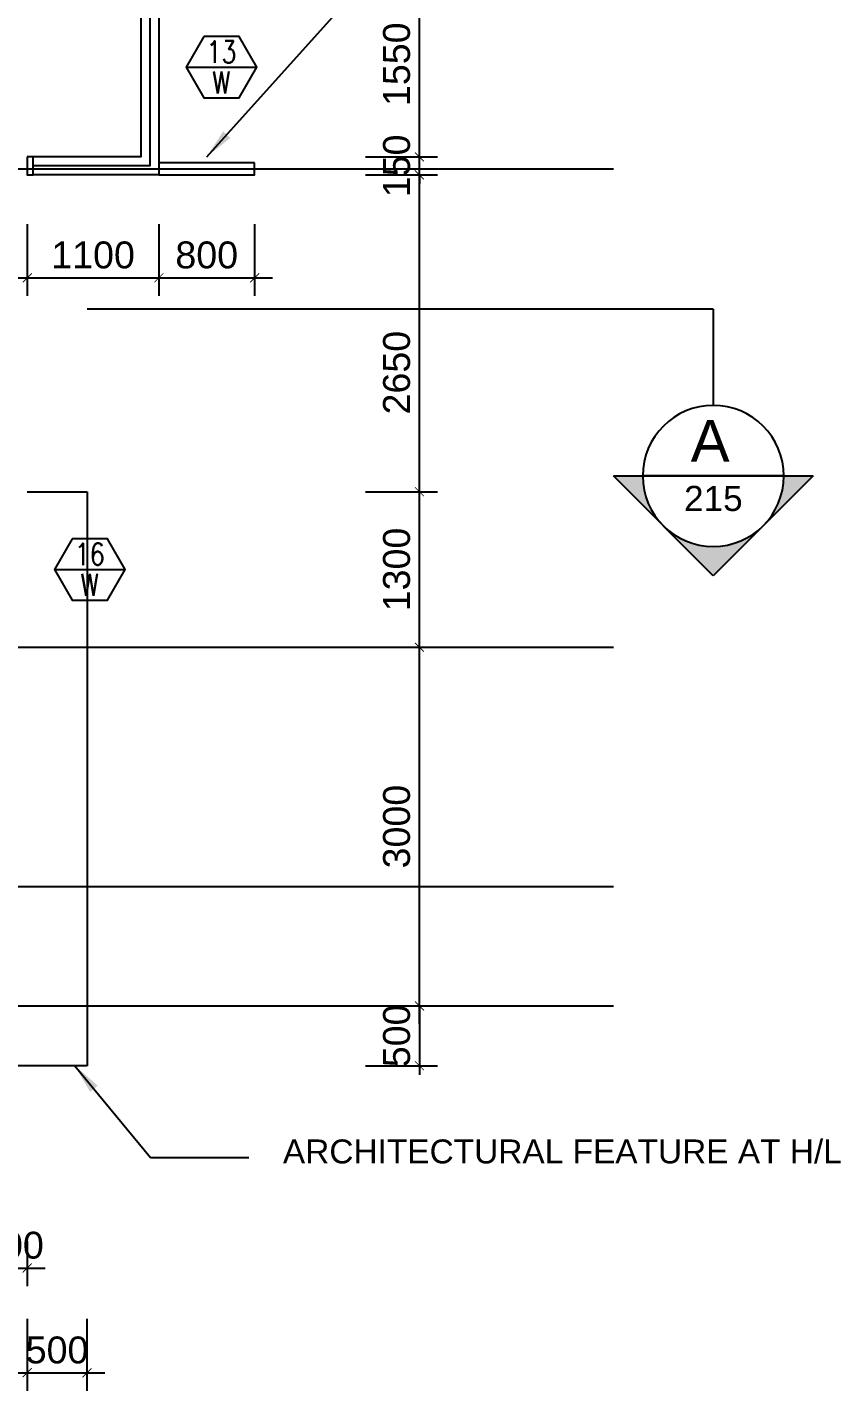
# Model space of a CAD drawing. Header units: millimetres. Extents: x -1214 to 71105, y 7230 to 56309.
# Drawn here: x 64100 to 70900, y 16783 to 28184 of the extents above; entities that cross this region are included whole.
import ezdxf
from ezdxf.enums import TextEntityAlignment as Align

# ---------------------------------------------------------------- set-up
doc = ezdxf.new("R2010")
doc.units = ezdxf.units.MM
doc.header["$MEASUREMENT"] = 0
doc.linetypes.add('CENTERX2', pattern=[101.6, 63.5, -12.7, 12.7, -12.7])
doc.layers.get('0').update_dxf_attribs({"color": 8})
doc.layers.get('Defpoints').update_dxf_attribs({"color": 8})
for name, color, linetype in [('Architectural Features', 8, 'Continuous'), ('arrow', 8, 'Continuous'), ('GBP Dim', 8, 'Continuous'), ('GBP Text 200', 8, 'Continuous'), ('GBP_MARKS', 8, 'Continuous'), ('grid', 8, 'CENTERX2'), ('RCP_text', 8, 'Continuous'), ('WALL-NEW', 8, 'Continuous'), ('WINDOW', 8, 'Continuous'), ('Window Mark', 8, 'Continuous')]:
    doc.layers.add(name, color=color, linetype=linetype)
doc.styles.add('BH', font='arial.ttf')
doc.styles.add('ROMANS', font='romans.shx')
doc.dimstyles.new('200 GBP', dxfattribs={"dimscale": 1.5, "dimtxt": 150, "dimasz": 50, "dimexe": 100, "dimexo": 50, "dimgap": 50, "dimtad": 1, "dimdec": 0, "dimzin": 0, "dimdsep": 46, "dimtxsty": 'BH', "dimblk": 'ARCHTICK', "dimcen": 0.09, "dimdle": 100, "dimclrd": 9, "dimclre": 9, "dimclrt": 1, "dimadec": 0, "dimazin": 0, "dimtfac": 1, "dimtdec": 0, "dimtix": 1, "dimtmove": 2, "dimatfit": 3, "dimldrblk": 'ARCHTICK', "dimfxl": 300, "dimfxlon": 1, "dimtolj": 1, "dimtzin": 0, "dimarcsym": 0})
doc.dimstyles.get("Standard").update_dxf_attribs({"dimtxt": 0.18, "dimasz": 0.18, "dimexe": 0.18, "dimexo": 0.0625, "dimgap": 0.09, "dimtad": 0, "dimtih": 1, "dimtoh": 1, "dimdec": 4, "dimzin": 0, "dimdsep": 46, "dimtxsty": 'Standard', "dimcen": 0.09, "dimadec": 0, "dimazin": 0, "dimtfac": 1, "dimtdec": 4, "dimtofl": 0, "dimtmove": 0, "dimatfit": 3, "dimfxl": 1, "dimtolj": 1, "dimtzin": 0, "dimarcsym": 0})

# ---------------------------------------------------------------- blocks, each defined once
blk = doc.blocks.new('A$C65CE4B9A')
at = {"layer": 'grid', "ltscale": 200}
for p, q in [((-66500, -8450), (0, -8450)), ((-66500, -12450), (0, -12450)), ((-66500, -14450), (0, -14450)), ((-66500, -15450), (0, -15450))]:
    blk.add_line(p, q, dxfattribs=at)
blk = doc.blocks.new('_ArchTick')
at = {"color": 0, "const_width": 0.1}
blk.add_lwpolyline([(0.5, 0.5), (-0.5, -0.5)], dxfattribs=at)
blk = doc.blocks.new('*D21')
at = {"layer": 'Defpoints', "color": 0, "transparency": 16777216}
for p in [(64599, 23000), (67378, 23000), (64599, 20000)]:
    blk.add_point(p, dxfattribs=at)
at = {"layer": 'GBP Dim', "color": 9, "lineweight": -2, "transparency": 16777216}
for p, q in [((67378, 19850), (67378, 23150)), ((66928, 23000), (67528, 23000)), ((66928, 20000), (67528, 20000))]:
    blk.add_line(p, q, dxfattribs=at)
at = {"layer": 'GBP Dim', "color": 9, "lineweight": -2, "transparency": 16777216, "xscale": 75, "yscale": 75, "zscale": 75}
for p, rotation in [((67378, 23000), 90), ((67378, 20000), 270)]:
    blk.add_blockref('_ArchTick', p, dxfattribs=dict(at, rotation=rotation))
at = {"layer": 'GBP Dim', "transparency": 16777216, "insert": (67188, 21500), "char_height": 225, "attachment_point": 5, "rotation": 90, "style": 'BH'}
blk.add_mtext('\\A1;3000', dxfattribs=at)
blk = doc.blocks.new('*D22')
at = {"layer": 'Defpoints', "color": 0, "transparency": 16777216}
for p in [(64600, 24300), (67378, 24300), (64599, 23000)]:
    blk.add_point(p, dxfattribs=at)
at = {"layer": 'GBP Dim', "color": 9, "lineweight": -2, "transparency": 16777216}
for p, q in [((67378, 22850), (67378, 24450)), ((66928, 24300), (67528, 24300)), ((66928, 23000), (67528, 23000))]:
    blk.add_line(p, q, dxfattribs=at)
at = {"layer": 'GBP Dim', "color": 9, "lineweight": -2, "transparency": 16777216, "xscale": 75, "yscale": 75, "zscale": 75}
for p, rotation in [((67378, 24300), 90), ((67378, 23000), 270)]:
    blk.add_blockref('_ArchTick', p, dxfattribs=dict(at, rotation=rotation))
at = {"layer": 'GBP Dim', "transparency": 16777216, "insert": (67188, 23650), "char_height": 225, "attachment_point": 5, "rotation": 90, "style": 'BH'}
blk.add_mtext('\\A1;1300', dxfattribs=at)
blk = doc.blocks.new('*D23')
at = {"layer": 'Defpoints', "color": 0, "transparency": 16777216}
for p in [(64600, 26950), (67378, 26950), (64600, 24300)]:
    blk.add_point(p, dxfattribs=at)
at = {"layer": 'GBP Dim', "color": 9, "lineweight": -2, "transparency": 16777216}
for p, q in [((67378, 24150), (67378, 27100)), ((66928, 26950), (67528, 26950)), ((66928, 24300), (67528, 24300))]:
    blk.add_line(p, q, dxfattribs=at)
at = {"layer": 'GBP Dim', "color": 9, "lineweight": -2, "transparency": 16777216, "xscale": 75, "yscale": 75, "zscale": 75}
for p, rotation in [((67378, 26950), 90), ((67378, 24300), 270)]:
    blk.add_blockref('_ArchTick', p, dxfattribs=dict(at, rotation=rotation))
at = {"layer": 'GBP Dim', "transparency": 16777216, "insert": (67188, 25296), "char_height": 225, "attachment_point": 5, "rotation": 90, "style": 'BH'}
blk.add_mtext('\\A1;2650', dxfattribs=at)
blk = doc.blocks.new('*D24')
at = {"layer": 'Defpoints', "color": 0, "transparency": 16777216}
for p in [(64600, 28650), (67378, 28650), (64592, 27100)]:
    blk.add_point(p, dxfattribs=at)
at = {"layer": 'GBP Dim', "color": 9, "lineweight": -2, "transparency": 16777216}
for p, q in [((67378, 26950), (67378, 28800)), ((66928, 28650), (67528, 28650)), ((66928, 27100), (67528, 27100))]:
    blk.add_line(p, q, dxfattribs=at)
at = {"layer": 'GBP Dim', "color": 9, "lineweight": -2, "transparency": 16777216, "xscale": 75, "yscale": 75, "zscale": 75}
for p, rotation in [((67378, 28650), 90), ((67378, 27100), 270)]:
    blk.add_blockref('_ArchTick', p, dxfattribs=dict(at, rotation=rotation))
at = {"layer": 'GBP Dim', "transparency": 16777216, "insert": (67188, 27875), "char_height": 225, "attachment_point": 5, "rotation": 90, "style": 'BH'}
blk.add_mtext('\\A1;1550', dxfattribs=at)
blk = doc.blocks.new('*D32')
at = {"layer": 'Defpoints', "color": 0, "transparency": 16777216}
for p in [(65100, 20000), (65100, 19500), (67378, 19500)]:
    blk.add_point(p, dxfattribs=at)
at = {"layer": 'GBP Dim', "color": 9, "lineweight": -2, "transparency": 16777216}
for p, q in [((67378, 20000), (67378, 20075)), ((66928, 20000), (67528, 20000)), ((67378, 20000), (67378, 19500)), ((66928, 19500), (67528, 19500)), ((67378, 19500), (67378, 19425))]:
    blk.add_line(p, q, dxfattribs=at)
at = {"layer": 'GBP Dim', "color": 9, "lineweight": -2, "transparency": 16777216, "xscale": 75, "yscale": 75, "zscale": 75}
for p, rotation in [((67378, 20000), 270), ((67378, 19500), 90)]:
    blk.add_blockref('_ArchTick', p, dxfattribs=dict(at, rotation=rotation))
at = {"layer": 'GBP Dim', "transparency": 16777216, "insert": (67188, 19750), "char_height": 225, "attachment_point": 5, "rotation": 90, "style": 'BH'}
blk.add_mtext('\\A1;500', dxfattribs=at)
blk = doc.blocks.new('*D49')
at = {"layer": 'Defpoints', "color": 0, "transparency": 16777216}
for p in [(64100, 26676), (65200, 26676), (65200, 26089)]:
    blk.add_point(p, dxfattribs=at)
at = {"layer": 'GBP Dim', "color": 9, "lineweight": -2, "transparency": 16777216}
for p, q in [((64100, 26539), (64100, 25939)), ((65200, 26539), (65200, 25939)), ((63950, 26089), (65350, 26089))]:
    blk.add_line(p, q, dxfattribs=at)
at = {"layer": 'GBP Dim', "color": 9, "lineweight": -2, "transparency": 16777216, "xscale": 75, "yscale": 75, "zscale": 75, "rotation": 180}
blk.add_blockref('_ArchTick', (64100, 26089), dxfattribs=at)
at = {"layer": 'GBP Dim', "color": 9, "lineweight": -2, "transparency": 16777216, "xscale": 75, "yscale": 75, "zscale": 75}
blk.add_blockref('_ArchTick', (65200, 26089), dxfattribs=at)
at = {"layer": 'GBP Dim', "transparency": 16777216, "insert": (64650, 26279), "char_height": 225, "attachment_point": 5, "style": 'BH'}
blk.add_mtext('\\A1;1100', dxfattribs=at)
blk = doc.blocks.new('*D50')
at = {"layer": 'Defpoints', "color": 0, "transparency": 16777216}
for p in [(65200, 26676), (66000, 26676), (66000, 26089)]:
    blk.add_point(p, dxfattribs=at)
at = {"layer": 'GBP Dim', "color": 9, "lineweight": -2, "transparency": 16777216}
for p, q in [((65200, 26539), (65200, 25939)), ((66000, 26539), (66000, 25939)), ((65050, 26089), (66150, 26089))]:
    blk.add_line(p, q, dxfattribs=at)
at = {"layer": 'GBP Dim', "color": 9, "lineweight": -2, "transparency": 16777216, "xscale": 75, "yscale": 75, "zscale": 75, "rotation": 180}
blk.add_blockref('_ArchTick', (65200, 26089), dxfattribs=at)
at = {"layer": 'GBP Dim', "color": 9, "lineweight": -2, "transparency": 16777216, "xscale": 75, "yscale": 75, "zscale": 75}
blk.add_blockref('_ArchTick', (66000, 26089), dxfattribs=at)
at = {"layer": 'GBP Dim', "transparency": 16777216, "insert": (65600, 26279), "char_height": 225, "attachment_point": 5, "style": 'BH'}
blk.add_mtext('\\A1;800', dxfattribs=at)
blk = doc.blocks.new('*D157')
at = {"layer": 'Defpoints', "color": 0, "transparency": 16777216}
for p in [(64100, 21905), (61075, 19855), (64100, 16933)]:
    blk.add_point(p, dxfattribs=at)
at = {"layer": 'GBP Dim', "color": 9, "lineweight": -2, "transparency": 16777216}
for p, q in [((61075, 17383), (61075, 16783)), ((64100, 17383), (64100, 16783)), ((60925, 16933), (64250, 16933))]:
    blk.add_line(p, q, dxfattribs=at)
at = {"layer": 'GBP Dim', "color": 9, "lineweight": -2, "transparency": 16777216, "xscale": 75, "yscale": 75, "zscale": 75, "rotation": 180}
blk.add_blockref('_ArchTick', (61075, 16933), dxfattribs=at)
at = {"layer": 'GBP Dim', "color": 9, "lineweight": -2, "transparency": 16777216, "xscale": 75, "yscale": 75, "zscale": 75}
blk.add_blockref('_ArchTick', (64100, 16933), dxfattribs=at)
at = {"layer": 'GBP Dim', "transparency": 16777216, "insert": (62588, 17122), "char_height": 225, "attachment_point": 5, "style": 'BH'}
blk.add_mtext('\\A1;3025', dxfattribs=at)
blk = doc.blocks.new('*D171')
at = {"layer": 'Defpoints', "color": 0, "transparency": 16777216}
for p in [(64099, 18855), (64599, 18355), (64599, 16933)]:
    blk.add_point(p, dxfattribs=at)
at = {"layer": 'GBP Dim', "color": 9, "lineweight": -2, "transparency": 16777216}
for p, q in [((64099, 17383), (64099, 16783)), ((64599, 17383), (64599, 16783)), ((63949, 16933), (64749, 16933))]:
    blk.add_line(p, q, dxfattribs=at)
at = {"layer": 'GBP Dim', "color": 9, "lineweight": -2, "transparency": 16777216, "xscale": 75, "yscale": 75, "zscale": 75, "rotation": 180}
blk.add_blockref('_ArchTick', (64099, 16933), dxfattribs=at)
at = {"layer": 'GBP Dim', "color": 9, "lineweight": -2, "transparency": 16777216, "xscale": 75, "yscale": 75, "zscale": 75}
blk.add_blockref('_ArchTick', (64599, 16933), dxfattribs=at)
at = {"layer": 'GBP Dim', "transparency": 16777216, "insert": (64349, 17122), "char_height": 225, "attachment_point": 5, "style": 'BH'}
blk.add_mtext('\\A1;500', dxfattribs=at)
blk = doc.blocks.new('MISCWINDOWS')
blk.add_line((-4.04, 0), (4.04, 0))
blk.add_lwpolyline([(-2.02, 3.5), (-4.04, 0), (-2.02, -3.5), (2.02, -3.5), (4.04, 0), (2.02, 3.5)], close=True)
at = {"style": 'BH'}
for tag, p in [('MARK_NUMBER', (0, 1.75)), ('DWG_NUMBER', (0, -1.75))]:
    blk.add_attdef(tag, text='', height=2.5, dxfattribs=at).set_placement(p, align=Align.MIDDLE_CENTER)
blk = doc.blocks.new('*D181')
at = {"layer": 'Defpoints', "color": 0, "transparency": 16777216}
for p in [(64615, 27100), (67378, 27100), (64600, 26950)]:
    blk.add_point(p, dxfattribs=at)
at = {"layer": 'GBP Dim', "color": 9, "lineweight": -2, "transparency": 16777216}
for p, q in [((67378, 27100), (67378, 27175)), ((66928, 27100), (67528, 27100)), ((67378, 26950), (67378, 27100)), ((66928, 26950), (67528, 26950)), ((67378, 26950), (67378, 26875))]:
    blk.add_line(p, q, dxfattribs=at)
at = {"layer": 'GBP Dim', "color": 9, "lineweight": -2, "transparency": 16777216, "xscale": 75, "yscale": 75, "zscale": 75}
for p, rotation in [((67378, 27100), 270), ((67378, 26950), 90)]:
    blk.add_blockref('_ArchTick', p, dxfattribs=dict(at, rotation=rotation))
at = {"layer": 'GBP Dim', "transparency": 16777216, "insert": (67188, 27025), "char_height": 225, "attachment_point": 5, "rotation": 90, "style": 'BH'}
blk.add_mtext('\\A1;150', dxfattribs=at)
blk = doc.blocks.new('*D198')
at = {"layer": 'Defpoints', "color": 0, "transparency": 16777216}
for p in [(63800, 18836, 0), (64099, 18858), (64099, 17808)]:
    blk.add_point(p, dxfattribs=at)
at = {"layer": 'GBP Dim', "color": 9, "lineweight": -2, "transparency": 16777216}
for p, q in [((63800, 18033), (63800, 17658)), ((64099, 18033), (64099, 17658)), ((63650, 17808), (64249, 17808))]:
    blk.add_line(p, q, dxfattribs=at)
at = {"layer": 'GBP Dim', "color": 9, "lineweight": -2, "transparency": 16777216, "xscale": 75, "yscale": 75, "zscale": 75, "rotation": 180}
blk.add_blockref('_ArchTick', (63800, 17808), dxfattribs=at)
at = {"layer": 'GBP Dim', "color": 9, "lineweight": -2, "transparency": 16777216, "xscale": 75, "yscale": 75, "zscale": 75}
blk.add_blockref('_ArchTick', (64099, 17808), dxfattribs=at)
at = {"layer": 'GBP Dim', "transparency": 16777216, "insert": (63976, 17998), "char_height": 225, "attachment_point": 5, "style": 'BH'}
blk.add_mtext('\\A1;300', dxfattribs=at)

msp = doc.modelspace()

# ---------------------------------------------------------------- hatches: boundary and pattern name
at = {"layer": 'GBP_MARKS'}
h = msp.add_hatch(color=256, dxfattribs=at)
edge = h.paths.add_edge_path(flags=16)
edge.add_line((70424.1, 24432.1), (69244.3, 24432.1))
edge.add_arc((69834.2, 24432.1), 589.9, 180, 360)
h.paths.add_polyline_path([(69000, 24432.1), (70668.4, 24432.1), (69834.2, 23597.9)])
at = {"layer": 'RCP_text'}
h = msp.add_hatch(color=256, dxfattribs=at)
edge = h.paths.add_edge_path(flags=16)
edge.add_line((70424.1, 24432.2), (69244.3, 24432.2))
edge.add_arc((69834.2, 24432.2), 589.9, 180, 360)
h.paths.add_polyline_path([(69000, 24432.2), (70668.4, 24432.2), (69834.2, 23598)])
h = msp.add_hatch(color=256, dxfattribs=at)
edge = h.paths.add_edge_path(flags=16)
edge.add_line((70424.1, 24432.2), (69244.3, 24432.2))
edge.add_arc((69834.2, 24432.2), 589.9, 180, 360)
h.paths.add_polyline_path([(69000, 24432.2), (70668.4, 24432.2), (69834.2, 23598)])
h = msp.add_hatch(color=256, dxfattribs=at)
edge = h.paths.add_edge_path(flags=16)
edge.add_line((70424.1, 24432.2), (69244.3, 24432.2))
edge.add_arc((69834.2, 24432.2), 589.9, 180, 360)
h.paths.add_polyline_path([(69000, 24432.2), (70668.4, 24432.2), (69834.2, 23598)])
h = msp.add_hatch(color=256, dxfattribs=at)
edge = h.paths.add_edge_path(flags=16)
edge.add_line((70424.1, 24432.1), (69244.3, 24432.1))
edge.add_arc((69834.2, 24432.1), 589.9, 180, 360)
h.paths.add_polyline_path([(69000, 24432.1), (70668.4, 24432.1), (69834.2, 23597.9)])

# ---------------------------------------------------------------- linework, layer by layer
at = {"layer": 'Architectural Features', "ltscale": 50}
for p, q in [((64100, 24299.9), (64600.1, 24299.9)), ((64600.1, 24299.9), (64600.1, 19999.9)), ((64600.1, 19999.9), (64600.1, 19499.9)), ((64600.1, 19499.9), (52025.9, 19499.9)), ((64600.1, 19499.9), (64600.1, 19499.9))]:
    msp.add_line(p, q, dxfattribs=at)
at = {"layer": 'GBP_MARKS', "ltscale": 50}
msp.add_line((69834.2, 25826.1), (64600, 25826.1), dxfattribs=at)
at = {"layer": 'GBP_MARKS'}
for p, q in [((69834.2, 25826.2), (69834.2, 25021.9)), ((69834.2, 23597.9), (69000, 24432.1)), ((69000, 24432.1), (70668.4, 24432.1)), ((70424.1, 24432.1), (69244.3, 24432.1)), ((70668.4, 24432.1), (69834.2, 23597.9))]:
    msp.add_line(p, q, dxfattribs=at)
for start, end in [(0, 180), (180, 0)]:
    msp.add_arc((69834.2, 24432.1), 589.9, start, end, dxfattribs=at)
at = {"layer": 'RCP_text', "ltscale": 50}
for p, q in [((69834.2, 25826.2), (64600, 25826.2)), ((69834.2, 25826.2), (64600, 25826.2)), ((69834.2, 25826.2), (64600, 25826.2)), ((69834.2, 25826.1), (64600, 25826.1))]:
    msp.add_line(p, q, dxfattribs=at)
at = {"layer": 'RCP_text'}
for p, q in [((69834.2, 25826.3), (69834.2, 25022)), ((69834.2, 25826.3), (69834.2, 25022)), ((69834.2, 25826.3), (69834.2, 25022)), ((69834.2, 25826.2), (69834.2, 25021.9)), ((69834.2, 23598), (69000, 24432.2)), ((69000, 24432.2), (70668.4, 24432.2)), ((69834.2, 23598), (69000, 24432.2)), ((69000, 24432.2), (70668.4, 24432.2)), ((69834.2, 23598), (69000, 24432.2)), ((69000, 24432.2), (70668.4, 24432.2)), ((69834.2, 23597.9), (69000, 24432.1)), ((69000, 24432.1), (70668.4, 24432.1)), ((70424.1, 24432.2), (69244.3, 24432.2)), ((70424.1, 24432.2), (69244.3, 24432.2)), ((70424.1, 24432.2), (69244.3, 24432.2)), ((70424.1, 24432.1), (69244.3, 24432.1)), ((70668.4, 24432.2), (69834.2, 23598)), ((70668.4, 24432.2), (69834.2, 23598)), ((70668.4, 24432.2), (69834.2, 23598)), ((70668.4, 24432.1), (69834.2, 23597.9))]:
    msp.add_line(p, q, dxfattribs=at)
for centre, start, end in [((69834.2, 24432.2), 0, 180), ((69834.2, 24432.2), 0, 180), ((69834.2, 24432.2), 0, 180), ((69834.2, 24432.1), 0, 180), ((69834.2, 24432.2), 180, 0), ((69834.2, 24432.2), 180, 0), ((69834.2, 24432.2), 180, 0), ((69834.2, 24432.1), 180, 0)]:
    msp.add_arc(centre, 589.9, start, end, dxfattribs=at)
at = {"layer": 'WALL-NEW'}
msp.add_lwpolyline([(66000, 27049.9), (65200, 27049.9), (65200, 26949.9), (66000, 26949.9)], close=True, dxfattribs=at)
at = {"layer": 'WINDOW'}
for points in [[(64150, 28799.9), (65200, 28799.9), (65200, 26949.9), (64150, 26949.9)], [(64150, 28724.9), (65125, 28724.9), (65125, 27024.9), (64150, 27024.9)], [(64150, 28649.8), (65050, 28649.8), (65050, 27099.8), (64150, 27099.8)]]:
    msp.add_lwpolyline(points, dxfattribs=at)
msp.add_lwpolyline([(64100, 27099.8), (64100, 26949.9), (64150, 26949.9), (64150, 27099.8)], close=True, dxfattribs=at)

# ---------------------------------------------------------------- block references
at = {"layer": 'WALL-NEW'}
msp.add_blockref('A$C65CE4B9A', (69000, 35449.9), dxfattribs=at)
at = {"layer": 'Window Mark'}
ref = msp.add_blockref('MISCWINDOWS', (65723.1, 27850), dxfattribs=dict(at, xscale=73.25, yscale=73.25, zscale=73.25))
ref.add_attrib('MARK_NUMBER', '13', dxfattribs={"layer": '0', "height": 183.12, "style": 'ROMANS', "width": 0.8}).set_placement((65723.1, 27978.2), align=Align.MIDDLE_CENTER)
ref.add_attrib('DWG_NUMBER', 'W', dxfattribs={"layer": '0', "height": 183.1, "style": 'ROMANS', "width": 0.8}).set_placement((65723.1, 27721.8), align=Align.MIDDLE_CENTER)
ref = msp.add_blockref('MISCWINDOWS', (64622.3, 23650), dxfattribs=dict(at, xscale=73.25, yscale=73.25, zscale=73.25))
ref.add_attrib('MARK_NUMBER', '16', dxfattribs={"layer": '0', "height": 183.12, "style": 'ROMANS', "width": 0.8}).set_placement((64622.3, 23778.2), align=Align.MIDDLE_CENTER)
ref.add_attrib('DWG_NUMBER', 'W', dxfattribs={"layer": '0', "height": 183.1, "style": 'ROMANS', "width": 0.8}).set_placement((64622.3, 23521.8), align=Align.MIDDLE_CENTER)

# ---------------------------------------------------------------- texts
at = {"layer": 'GBP Text 200', "style": 'BH'}
msp.add_text('ARCHITECTURAL FEATURE AT H/L', height=200, dxfattribs=at).set_placement((66236.8, 18683.5))
at = {"layer": 'GBP_MARKS', "width": 888.004, "attachment_point": 2, "style": 'BH'}
for s, insert, char_height in [('A', (69808.3, 24900.5), 350), ('\\P{\\H0.84x;215}', (69834.9, 24765.9), 250)]:
    msp.add_mtext(s, dxfattribs=dict(at, insert=insert, char_height=char_height))

# ---------------------------------------------------------------- dimensions: what is measured, and where the dimension line sits
at = {"layer": 'GBP Dim'}
for base, p1, p2, override, picture, middle in [((67378, 28649.8), (64591.8, 27099.8), (64600, 28649.8), {"dimasz": 50, "dimclrt": 256, "dimfxl": 300, "dimfxlon": 1}, '*D24', (67188.2, 27874.8)), ((67378, 27099.8), (64600, 26949.9), (64615.3, 27099.8), {"dimasz": 50, "dimclrt": 256, "dimfxl": 300, "dimfxlon": 1}, '*D181', (67188.2, 27024.9)), ((67378, 24300), (64599.2, 22999.9), (64600, 24300), {"dimasz": 50, "dimclrt": 256, "dimfxl": 300, "dimfxlon": 1}, '*D22', (67188.1, 23649.9)), ((67378, 22999.9), (64599.2, 20000), (64599.2, 22999.9), {"dimasz": 50, "dimclrt": 256, "dimfxl": 300, "dimfxlon": 1}, '*D21', (67188.1, 21499.9)), ((67378, 19499.9), (65100.1, 19999.9), (65100.1, 19499.9), {"dimclrt": 256}, '*D32', (67188.2, 19749.9))]:
    dim = msp.add_linear_dim(base=base, p1=p1, p2=p2, angle=90, dimstyle='200 GBP', override=override, dxfattribs=at)
    dim.commit()
    dim.dimension.update_dxf_attribs({"geometry": picture, "text_midpoint": middle})
dim = msp.add_linear_dim(base=(67378, 26949.9), p1=(64600, 24300), p2=(64600, 26949.9), angle=90, dimstyle='200 GBP', override={"dimasz": 50, "dimclrt": 256, "dimfxl": 300, "dimfxlon": 1}, dxfattribs=at)
dim.commit()
dim.dimension.update_dxf_attribs({"geometry": '*D23', "text_midpoint": (67188.2, 25295.7), "dimtype": 160})
for base, p1, p2, override, picture, middle in [((65200, 26089.4), (64100, 26675.5), (65200, 26675.6), {"dimasz": 50, "dimclrt": 256, "dimfxl": 300, "dimfxlon": 1}, '*D49', (64650, 26279.3)), ((66000, 26089.4), (65200, 26675.5), (66000, 26675.5), {"dimasz": 50, "dimclrt": 256, "dimfxl": 300, "dimfxlon": 1}, '*D50', (65600, 26279.3)), ((64100.2, 16932.5), (61075, 19855.2), (64100.2, 21905.3), {"dimclrt": 256, "dimfxl": 300, "dimfxlon": 1}, '*D157', (62587.6, 17122.5))]:
    dim = msp.add_linear_dim(base=base, p1=p1, p2=p2, dimstyle='200 GBP', override=override, dxfattribs=at)
    dim.commit()
    dim.dimension.update_dxf_attribs({"geometry": picture, "text_midpoint": middle})
for base, p1, p2, override, picture, middle in [((64099.2, 17808.3), (63800, 18836.5, 0), (64099.2, 18857.5), {"dimrnd": 5, "dimclrt": 256, "dimfxl": 150}, '*D198', (63976.2, 17998.1)), ((64599.1, 16932.5), (64099.2, 18855.2), (64599.1, 18355.2), {"dimclrt": 256}, '*D171', (64349.1, 17122.4))]:
    dim = msp.add_linear_dim(base=base, p1=p1, p2=p2, dimstyle='200 GBP', override=override, dxfattribs=at)
    dim.commit()
    dim.dimension.update_dxf_attribs({"geometry": picture, "text_midpoint": middle, "dimtype": 160})

# ---------------------------------------------------------------- leaders
at = {"layer": 'arrow'}
for points in [[(65600, 27100), (66728, 28353.6), (67163.3, 28353.6)], [(64498.3, 19499.9), (65131.3, 18733.2), (65951.6, 18733.2)]]:
    msp.add_leader(points, dimstyle='Standard', override={"dimscale": 2, "dimtxt": 200, "dimasz": 125, "dimexe": 166.67, "dimexo": 100, "dimgap": 100, "dimtih": 0, "dimtoh": 0, "dimdec": 0, "dimrnd": 5.001, "dimtxsty": 'BH', "dimdle": 166.666667, "dimclrd": 9, "dimclre": 9, "dimclrt": 1, "dimtdec": 0, "dimtix": 1, "dimtofl": 1, "dimtmove": 2, "dimfxl": 50}, dxfattribs=at)

doc.saveas('drawing.dxf')
